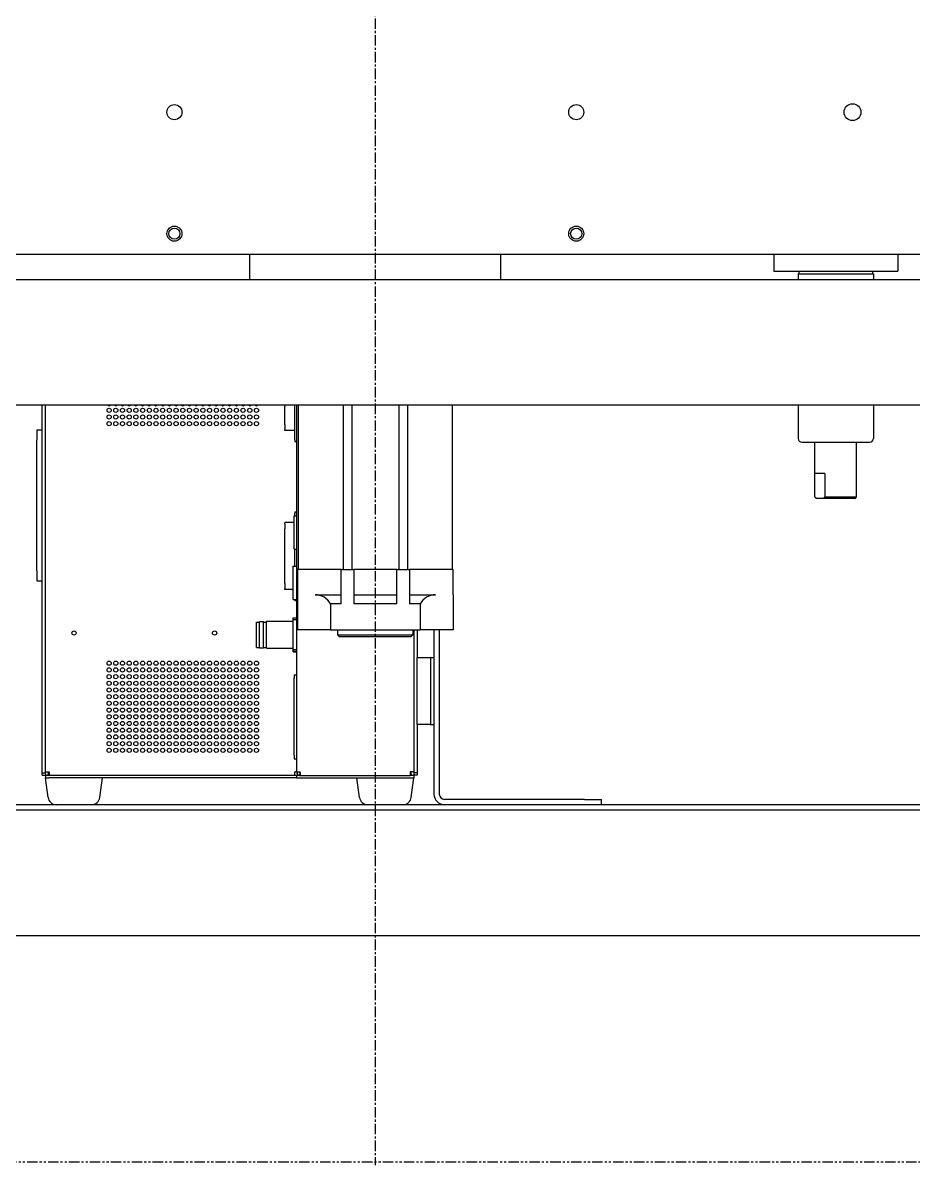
# Model space of a CAD drawing. Header units: millimetres. Extents: x 0 to 7722, y 0 to 5460.
# Drawn here: x 1302 to 1834, y 533 to 1215 of the extents above; entities that cross this region are included whole.
import ezdxf

# ---------------------------------------------------------------- set-up
doc = ezdxf.new("R2010")
doc.units = ezdxf.units.MM
doc.header["$LTSCALE"] = 5
doc.linetypes.add('CENTER', pattern=[2, 1.25, -0.25, 0.25, -0.25])
doc.linetypes.add('PHANTOM', pattern=[2.5, 1.25, -0.25, 0.25, -0.25, 0.25, -0.25])
doc.layers.get('0').update_dxf_attribs({"linetype": 'CONTINUOUS'})
doc.layers.add('1', color=1, linetype='CENTER')
doc.layers.add('3', color=3, linetype='PHANTOM')

msp = doc.modelspace()

# ---------------------------------------------------------------- linework, layer by layer
for p, q in [((1885.931, 1076.589), (1139.931, 1076.589)), ((1437.931, 1061.589), (1437.931, 1076.589)), ((1587.931, 1061.589), (1587.931, 1076.589)), ((1750.931, 1076.589), (1750.931, 1066.589)), ((1824.931, 1076.589), (1824.931, 1066.589)), ((1750.931, 1066.589), (1824.931, 1066.589)), ((1765.431, 1065.089), (1810.431, 1065.089)), ((1765.431, 1065.089), (1765.431, 1061.589)), ((1765.931, 1066.589), (1765.931, 1065.089)), ((1809.931, 1066.589), (1809.931, 1065.089)), ((1810.431, 1065.089), (1810.431, 1061.589)), ((2085.431, 1061.589), (1105.431, 1061.589)), ((2095.431, 986.589), (1095.431, 986.589)), ((1313.931, 767.194), (1313.931, 986.589)), ((1315.931, 767.194), (1315.931, 986.589)), ((1458.931, 986.589), (1458.931, 985.774)), ((1458.931, 975.173), (1458.931, 985.774)), ((1464.931, 965.974), (1464.931, 986.589)), ((1465.931, 986.589), (1465.931, 767.794)), ((1466.931, 986.589), (1466.931, 888.489)), ((1493.731, 986.589), (1493.731, 888.489)), ((1498.931, 986.589), (1498.931, 888.489)), ((1526.931, 986.589), (1526.931, 888.489)), ((1532.131, 986.589), (1532.131, 888.489)), ((1558.931, 986.589), (1558.931, 888.489)), ((1765.431, 986.589), (1765.431, 966.839)), ((1810.431, 986.589), (1810.431, 966.839)), ((1310.681, 971.844), (1313.931, 971.844)), ((1310.681, 971.844), (1310.681, 965.844)), ((1458.931, 975.173), (1458.931, 972.219)), ((1458.931, 971.619), (1458.931, 972.219)), ((1458.931, 971.619), (1458.931, 971.574)), ((1464.431, 971.574), (1458.931, 971.574)), ((1310.681, 887.844), (1310.681, 965.844)), ((1464.931, 965.974), (1464.931, 964.974)), ((1464.931, 964.974), (1465.931, 964.974)), ((1767.681, 964.589), (1808.181, 964.589)), ((1775.431, 945.889), (1775.431, 964.589)), ((1800.431, 945.889), (1800.431, 964.589)), ((1781.324, 945.889), (1775.431, 945.889)), ((1775.542, 931.889), (1775.542, 945.889)), ((1781.324, 945.889), (1781.324, 931.889)), ((1800.32, 931.889), (1800.32, 945.889)), ((1800.431, 945.889), (1800.32, 945.889)), ((1776.431, 930.889), (1776.324, 930.996)), ((1776.433, 930.889), (1776.431, 930.889)), ((1780.432, 930.889), (1776.433, 930.889)), ((1799.431, 930.889), (1780.432, 930.889)), ((1781.324, 931.889), (1800.32, 931.889)), ((1799.431, 930.889), (1799.538, 930.996)), ((1464.931, 923.024), (1465.931, 923.024)), ((1464.931, 923.024), (1464.931, 922.024)), ((1464.931, 920.594), (1464.931, 922.024)), ((1458.931, 916.524), (1458.931, 916.478)), ((1464.431, 916.524), (1458.931, 916.524)), ((1458.931, 915.861), (1458.931, 916.478)), ((1458.931, 915.861), (1458.931, 912.906)), ((1464.431, 900.594), (1464.431, 920.594)), ((1464.431, 920.594), (1465.931, 920.594)), ((1458.931, 880.141), (1458.931, 912.906)), ((1464.431, 900.594), (1465.931, 900.594)), ((1464.931, 890.594), (1464.931, 900.594)), ((1310.681, 887.844), (1310.681, 881.844)), ((1463.931, 870.594), (1463.931, 890.594)), ((1463.931, 890.594), (1465.931, 890.594)), ((1466.431, 888.489), (1466.431, 873.489)), ((1476.931, 888.489), (1466.431, 888.489)), ((1492.581, 888.489), (1476.931, 888.489)), ((1492.581, 873.489), (1492.581, 888.489)), ((1492.581, 888.489), (1493.331, 888.489)), ((1493.731, 888.489), (1493.331, 888.489)), ((1493.731, 888.489), (1498.931, 888.489)), ((1499.331, 888.489), (1498.931, 888.489)), ((1499.331, 888.489), (1500.081, 888.489)), ((1500.081, 888.489), (1500.081, 873.489)), ((1525.781, 888.489), (1500.081, 888.489)), ((1525.781, 873.489), (1525.781, 888.489)), ((1525.781, 888.489), (1526.531, 888.489)), ((1526.931, 888.489), (1526.531, 888.489)), ((1526.931, 888.489), (1532.131, 888.489)), ((1532.531, 888.489), (1532.131, 888.489)), ((1532.531, 888.489), (1533.281, 888.489)), ((1533.281, 888.489), (1533.281, 873.489)), ((1548.931, 888.489), (1533.281, 888.489)), ((1559.431, 888.489), (1548.931, 888.489)), ((1559.431, 873.489), (1559.431, 888.489)), ((1310.681, 881.844), (1313.931, 881.844)), ((1458.931, 880.141), (1458.931, 877.186)), ((1458.931, 876.569), (1458.931, 877.186)), ((1458.931, 876.569), (1458.931, 876.524)), ((1463.931, 876.524), (1458.931, 876.524)), ((1466.431, 873.489), (1466.431, 852.589)), ((1476.931, 873.489), (1492.581, 873.489)), ((1492.581, 867.989), (1492.581, 873.489)), ((1500.081, 873.489), (1500.081, 867.989)), ((1500.081, 873.489), (1525.781, 873.489)), ((1525.781, 867.989), (1525.781, 873.489)), ((1533.281, 873.489), (1533.281, 867.989)), ((1533.281, 873.489), (1548.931, 873.489)), ((1559.431, 873.489), (1559.431, 852.589)), ((1463.931, 870.594), (1465.931, 870.594)), ((1464.931, 870.594), (1464.931, 870.024)), ((1464.931, 870.024), (1465.931, 870.024)), ((1492.581, 867.989), (1486.164, 867.989)), ((1486.164, 867.989), (1486.164, 852.589)), ((1525.781, 867.989), (1500.081, 867.989)), ((1539.698, 867.989), (1533.281, 867.989)), ((1539.698, 867.989), (1539.698, 852.589)), ((1463.931, 859.721), (1465.931, 859.721)), ((1463.931, 858.735), (1463.931, 859.721)), ((1441.931, 841.994), (1441.931, 857.194)), ((1441.931, 857.194), (1443.681, 857.194)), ((1443.681, 841.694), (1443.681, 857.494)), ((1443.681, 857.494), (1446.181, 857.494)), ((1446.181, 841.694), (1446.181, 857.494)), ((1446.181, 857.194), (1447.931, 857.194)), ((1447.931, 841.494), (1447.931, 857.694)), ((1447.931, 857.694), (1463.931, 857.694)), ((1463.931, 858.735), (1465.931, 858.735)), ((1463.931, 840.737), (1463.931, 858.735)), ((1486.164, 852.589), (1466.431, 852.589)), ((1486.164, 852.589), (1539.698, 852.589)), ((1490.431, 852.589), (1490.431, 849.589)), ((1535.431, 852.589), (1535.431, 849.589)), ((1535.931, 852.589), (1535.931, 767.194)), ((1537.931, 852.589), (1537.931, 836.094)), ((1559.431, 852.589), (1539.698, 852.589)), ((1547.931, 852.589), (1547.931, 754.494)), ((1551.131, 852.589), (1551.131, 754.494)), ((1490.431, 849.589), (1535.431, 849.589)), ((1491.431, 848.589), (1490.431, 849.589)), ((1491.431, 848.589), (1534.431, 848.589)), ((1534.431, 848.589), (1535.431, 849.589)), ((1441.931, 841.994), (1443.681, 841.994)), ((1443.681, 841.694), (1446.181, 841.694)), ((1446.181, 841.994), (1447.931, 841.994)), ((1447.931, 841.494), (1463.931, 841.494)), ((1463.931, 840.737), (1465.931, 840.737)), ((1463.931, 839.723), (1463.931, 840.737)), ((1463.931, 839.723), (1465.931, 839.723)), ((1463.931, 839.467), (1463.931, 839.723)), ((1463.931, 839.467), (1465.931, 839.467)), ((1537.931, 796.094), (1537.931, 836.094)), ((1537.931, 836.094), (1538.693, 836.094)), ((1538.693, 836.094), (1545.755, 836.094)), ((1545.931, 836.094), (1545.755, 836.094)), ((1545.931, 836.094), (1547.931, 836.094)), ((1545.931, 836.094), (1545.931, 831.094)), ((1464.431, 825.594), (1465.931, 825.594)), ((1464.431, 825.594), (1464.431, 823.594)), ((1545.931, 831.094), (1545.931, 801.094)), ((1547.931, 831.094), (1547.931, 801.094)), ((1464.431, 777.594), (1464.431, 823.594)), ((1545.931, 801.094), (1545.931, 796.094)), ((1537.931, 796.094), (1537.931, 767.194)), ((1538.693, 796.094), (1537.931, 796.094)), ((1545.755, 796.094), (1538.693, 796.094)), ((1545.755, 796.094), (1545.931, 796.094)), ((1545.931, 796.094), (1547.931, 796.094)), ((1464.431, 777.594), (1464.431, 775.594)), ((1464.431, 775.594), (1465.931, 775.594)), ((1313.931, 767.194), (1315.931, 767.194)), ((1313.931, 765.694), (1313.931, 767.194)), ((1313.931, 765.694), (1315.931, 765.694)), ((1315.931, 767.794), (1318.031, 767.794)), ((1315.931, 766.594), (1315.931, 767.194)), ((1315.931, 766.594), (1315.931, 765.594)), ((1317.931, 765.594), (1315.931, 765.594)), ((1315.931, 765.594), (1315.931, 764.094)), ((1315.931, 764.094), (1317.931, 764.094)), ((1317.431, 752.455), (1315.931, 764.094)), ((1317.431, 767.794), (1317.431, 765.594)), ((1317.442, 766.294), (1317.431, 766.294)), ((1318.031, 766.294), (1317.442, 766.294)), ((1465.931, 765.594), (1317.931, 765.594)), ((1465.931, 764.094), (1317.931, 764.094)), ((1318.131, 767.794), (1318.031, 767.794)), ((1318.031, 766.294), (1318.131, 766.294)), ((1318.131, 767.794), (1318.131, 767.694)), ((1318.131, 767.694), (1318.131, 765.594)), ((1348.431, 752.455), (1349.931, 764.094)), ((1464.931, 767.794), (1464.931, 767.694)), ((1464.931, 767.794), (1465.331, 767.794)), ((1464.931, 765.594), (1464.931, 767.694)), ((1465.931, 767.794), (1465.331, 767.794)), ((1465.931, 767.794), (1465.931, 767.694)), ((1465.931, 767.794), (1468.031, 767.794)), ((1467.931, 765.594), (1465.931, 765.594)), ((1465.931, 765.594), (1465.931, 764.094)), ((1465.931, 764.094), (1467.931, 764.094)), ((1467.431, 767.794), (1467.431, 767.694)), ((1467.915, 767.105), (1467.626, 765.633)), ((1467.931, 765.594), (1533.931, 765.594)), ((1467.931, 764.094), (1533.931, 764.094)), ((1468.131, 767.794), (1468.031, 767.794)), ((1468.031, 767.094), (1468.131, 767.094)), ((1468.031, 767.094), (1468.031, 766.752)), ((1468.031, 766.752), (1468.031, 765.594)), ((1468.131, 767.794), (1468.131, 767.694)), ((1468.131, 765.633), (1468.131, 767.694)), ((1503.431, 752.455), (1501.931, 764.094)), ((1533.831, 767.794), (1533.731, 767.794)), ((1533.731, 767.794), (1533.731, 767.694)), ((1533.731, 767.694), (1533.731, 765.594)), ((1533.731, 766.294), (1533.831, 766.294)), ((1535.931, 767.794), (1533.831, 767.794)), ((1534.42, 766.294), (1533.831, 766.294)), ((1535.931, 765.594), (1533.931, 765.594)), ((1533.931, 764.094), (1535.931, 764.094)), ((1534.42, 766.294), (1534.431, 766.294)), ((1534.431, 765.594), (1534.431, 767.794)), ((1534.431, 752.455), (1535.931, 764.094)), ((1535.931, 767.194), (1535.931, 766.594)), ((1537.931, 767.194), (1535.931, 767.194)), ((1535.931, 766.594), (1535.931, 765.594)), ((1537.931, 765.694), (1535.931, 765.694)), ((1535.931, 765.594), (1535.931, 764.094)), ((1537.931, 767.194), (1537.931, 765.694)), ((1637.931, 751.294), (1554.331, 751.294)), ((1637.931, 751.294), (1647.931, 751.294)), ((1647.931, 748.094), (1647.931, 751.294)), ((2095.431, 744.894), (1095.431, 744.894)), ((2090.431, 748.094), (1100.431, 748.094)), ((2085.431, 669.894), (1105.431, 669.894))]:
    msp.add_line(p, q)
for centre, radius in [((1797.931, 1161.589), 5), ((1392.931, 1161.589), 4.5), ((1632.931, 1161.589), 4.5), ((1392.931, 1089.089), 4.5), ((1392.931, 1089.089), 3.324), ((1632.931, 1089.089), 4.5), ((1632.931, 1089.089), 3.324), ((1353.931, 983.594), 1.25), ((1357.931, 983.594), 1.25), ((1361.931, 983.594), 1.25), ((1365.931, 983.594), 1.25), ((1369.931, 983.594), 1.25), ((1373.931, 983.594), 1.25), ((1377.931, 983.594), 1.25), ((1381.931, 983.594), 1.25), ((1385.931, 983.594), 1.25), ((1389.931, 983.594), 1.25), ((1393.931, 983.594), 1.25), ((1397.931, 983.594), 1.25), ((1401.931, 983.594), 1.25), ((1405.931, 983.594), 1.25), ((1409.931, 983.594), 1.25), ((1413.931, 983.594), 1.25), ((1417.931, 983.594), 1.25), ((1421.931, 983.594), 1.25), ((1425.931, 983.594), 1.25), ((1429.931, 983.594), 1.25), ((1433.931, 983.594), 1.25), ((1437.931, 983.594), 1.25), ((1441.931, 983.594), 1.25), ((1353.931, 979.594), 1.25), ((1353.931, 975.594), 1.25), ((1357.931, 979.594), 1.25), ((1357.931, 975.594), 1.25), ((1361.931, 979.594), 1.25), ((1361.931, 975.594), 1.25), ((1365.931, 979.594), 1.25), ((1365.931, 975.594), 1.25), ((1369.931, 979.594), 1.25), ((1369.931, 975.594), 1.25), ((1373.931, 979.594), 1.25), ((1373.931, 975.594), 1.25), ((1377.931, 979.594), 1.25), ((1377.931, 975.594), 1.25), ((1381.931, 979.594), 1.25), ((1381.931, 975.594), 1.25), ((1385.931, 979.594), 1.25), ((1385.931, 975.594), 1.25), ((1389.931, 979.594), 1.25), ((1389.931, 975.594), 1.25), ((1393.931, 979.594), 1.25), ((1393.931, 975.594), 1.25), ((1397.931, 979.594), 1.25), ((1397.931, 975.594), 1.25), ((1401.931, 979.594), 1.25), ((1401.931, 975.594), 1.25), ((1405.931, 979.594), 1.25), ((1405.931, 975.594), 1.25), ((1409.931, 979.594), 1.25), ((1409.931, 975.594), 1.25), ((1413.931, 979.594), 1.25), ((1413.931, 975.594), 1.25), ((1417.931, 979.594), 1.25), ((1417.931, 975.594), 1.25), ((1421.931, 979.594), 1.25), ((1421.931, 975.594), 1.25), ((1425.931, 979.594), 1.25), ((1425.931, 975.594), 1.25), ((1429.931, 979.594), 1.25), ((1429.931, 975.594), 1.25), ((1433.931, 979.594), 1.25), ((1433.931, 975.594), 1.25), ((1437.931, 979.594), 1.25), ((1437.931, 975.594), 1.25), ((1441.931, 979.594), 1.25), ((1441.931, 975.594), 1.25), ((1332.931, 850.594), 1.25), ((1416.931, 850.594), 1.25), ((1353.931, 832.594), 1.25), ((1357.931, 832.594), 1.25), ((1361.931, 832.594), 1.25), ((1365.931, 832.594), 1.25), ((1369.931, 832.594), 1.25), ((1373.931, 832.594), 1.25), ((1377.931, 832.594), 1.25), ((1381.931, 832.594), 1.25), ((1385.931, 832.594), 1.25), ((1389.931, 832.594), 1.25), ((1393.931, 832.594), 1.25), ((1397.931, 832.594), 1.25), ((1401.931, 832.594), 1.25), ((1405.931, 832.594), 1.25), ((1409.931, 832.594), 1.25), ((1413.931, 832.594), 1.25), ((1417.931, 832.594), 1.25), ((1421.931, 832.594), 1.25), ((1425.931, 832.594), 1.25), ((1429.931, 832.594), 1.25), ((1433.931, 832.594), 1.25), ((1437.931, 832.594), 1.25), ((1441.931, 832.594), 1.25), ((1353.931, 828.594), 1.25), ((1353.931, 824.594), 1.25), ((1357.931, 828.594), 1.25), ((1357.931, 824.594), 1.25), ((1361.931, 828.594), 1.25), ((1361.931, 824.594), 1.25), ((1365.931, 828.594), 1.25), ((1365.931, 824.594), 1.25), ((1369.931, 828.594), 1.25), ((1369.931, 824.594), 1.25), ((1373.931, 828.594), 1.25), ((1373.931, 824.594), 1.25), ((1377.931, 828.594), 1.25), ((1377.931, 824.594), 1.25), ((1381.931, 828.594), 1.25), ((1381.931, 824.594), 1.25), ((1385.931, 828.594), 1.25), ((1385.931, 824.594), 1.25), ((1389.931, 828.594), 1.25), ((1389.931, 824.594), 1.25), ((1393.931, 828.594), 1.25), ((1393.931, 824.594), 1.25), ((1397.931, 828.594), 1.25), ((1397.931, 824.594), 1.25), ((1401.931, 828.594), 1.25), ((1401.931, 824.594), 1.25), ((1405.931, 828.594), 1.25), ((1405.931, 824.594), 1.25), ((1409.931, 828.594), 1.25), ((1409.931, 824.594), 1.25), ((1413.931, 828.594), 1.25), ((1413.931, 824.594), 1.25), ((1417.931, 828.594), 1.25), ((1417.931, 824.594), 1.25), ((1421.931, 828.594), 1.25), ((1421.931, 824.594), 1.25), ((1425.931, 828.594), 1.25), ((1425.931, 824.594), 1.25), ((1429.931, 828.594), 1.25), ((1429.931, 824.594), 1.25), ((1433.931, 828.594), 1.25), ((1433.931, 824.594), 1.25), ((1437.931, 828.594), 1.25), ((1437.931, 824.594), 1.25), ((1441.931, 828.594), 1.25), ((1441.931, 824.594), 1.25), ((1353.931, 820.594), 1.25), ((1357.931, 820.594), 1.25), ((1361.931, 820.594), 1.25), ((1365.931, 820.594), 1.25), ((1369.931, 820.594), 1.25), ((1373.931, 820.594), 1.25), ((1377.931, 820.594), 1.25), ((1381.931, 820.594), 1.25), ((1385.931, 820.594), 1.25), ((1389.931, 820.594), 1.25), ((1393.931, 820.594), 1.25), ((1397.931, 820.594), 1.25), ((1401.931, 820.594), 1.25), ((1405.931, 820.594), 1.25), ((1409.931, 820.594), 1.25), ((1413.931, 820.594), 1.25), ((1417.931, 820.594), 1.25), ((1421.931, 820.594), 1.25), ((1425.931, 820.594), 1.25), ((1429.931, 820.594), 1.25), ((1433.931, 820.594), 1.25), ((1437.931, 820.594), 1.25), ((1441.931, 820.594), 1.25), ((1353.931, 816.594), 1.25), ((1353.931, 812.594), 1.25), ((1357.931, 816.594), 1.25), ((1357.931, 812.594), 1.25), ((1361.931, 816.594), 1.25), ((1361.931, 812.594), 1.25), ((1365.931, 816.594), 1.25), ((1365.931, 812.594), 1.25), ((1369.931, 816.594), 1.25), ((1369.931, 812.594), 1.25), ((1373.931, 816.594), 1.25), ((1373.931, 812.594), 1.25), ((1377.931, 816.594), 1.25), ((1377.931, 812.594), 1.25), ((1381.931, 816.594), 1.25), ((1381.931, 812.594), 1.25), ((1385.931, 816.594), 1.25), ((1385.931, 812.594), 1.25), ((1389.931, 816.594), 1.25), ((1389.931, 812.594), 1.25), ((1393.931, 816.594), 1.25), ((1393.931, 812.594), 1.25), ((1397.931, 816.594), 1.25), ((1397.931, 812.594), 1.25), ((1401.931, 816.594), 1.25), ((1401.931, 812.594), 1.25), ((1405.931, 816.594), 1.25), ((1405.931, 812.594), 1.25), ((1409.931, 816.594), 1.25), ((1409.931, 812.594), 1.25), ((1413.931, 816.594), 1.25), ((1413.931, 812.594), 1.25), ((1417.931, 816.594), 1.25), ((1417.931, 812.594), 1.25), ((1421.931, 816.594), 1.25), ((1421.931, 812.594), 1.25), ((1425.931, 816.594), 1.25), ((1425.931, 812.594), 1.25), ((1429.931, 816.594), 1.25), ((1429.931, 812.594), 1.25), ((1433.931, 816.594), 1.25), ((1433.931, 812.594), 1.25), ((1437.931, 816.594), 1.25), ((1437.931, 812.594), 1.25), ((1441.931, 816.594), 1.25), ((1441.931, 812.594), 1.25), ((1353.931, 808.594), 1.25), ((1353.931, 804.594), 1.25), ((1357.931, 808.594), 1.25), ((1357.931, 804.594), 1.25), ((1361.931, 808.594), 1.25), ((1361.931, 804.594), 1.25), ((1365.931, 808.594), 1.25), ((1365.931, 804.594), 1.25), ((1369.931, 808.594), 1.25), ((1369.931, 804.594), 1.25), ((1373.931, 808.594), 1.25), ((1373.931, 804.594), 1.25), ((1377.931, 808.594), 1.25), ((1377.931, 804.594), 1.25), ((1381.931, 808.594), 1.25), ((1381.931, 804.594), 1.25), ((1385.931, 808.594), 1.25), ((1385.931, 804.594), 1.25), ((1389.931, 808.594), 1.25), ((1389.931, 804.594), 1.25), ((1393.931, 808.594), 1.25), ((1393.931, 804.594), 1.25), ((1397.931, 808.594), 1.25), ((1397.931, 804.594), 1.25), ((1401.931, 808.594), 1.25), ((1401.931, 804.594), 1.25), ((1405.931, 808.594), 1.25), ((1405.931, 804.594), 1.25), ((1409.931, 808.594), 1.25), ((1409.931, 804.594), 1.25), ((1413.931, 808.594), 1.25), ((1413.931, 804.594), 1.25), ((1417.931, 808.594), 1.25), ((1417.931, 804.594), 1.25), ((1421.931, 808.594), 1.25), ((1421.931, 804.594), 1.25), ((1425.931, 808.594), 1.25), ((1425.931, 804.594), 1.25), ((1429.931, 808.594), 1.25), ((1429.931, 804.594), 1.25), ((1433.931, 808.594), 1.25), ((1433.931, 804.594), 1.25), ((1437.931, 808.594), 1.25), ((1437.931, 804.594), 1.25), ((1441.931, 808.594), 1.25), ((1441.931, 804.594), 1.25), ((1353.931, 800.594), 1.25), ((1357.931, 800.594), 1.25), ((1361.931, 800.594), 1.25), ((1365.931, 800.594), 1.25), ((1369.931, 800.594), 1.25), ((1373.931, 800.594), 1.25), ((1377.931, 800.594), 1.25), ((1381.931, 800.594), 1.25), ((1385.931, 800.594), 1.25), ((1389.931, 800.594), 1.25), ((1393.931, 800.594), 1.25), ((1397.931, 800.594), 1.25), ((1401.931, 800.594), 1.25), ((1405.931, 800.594), 1.25), ((1409.931, 800.594), 1.25), ((1413.931, 800.594), 1.25), ((1417.931, 800.594), 1.25), ((1421.931, 800.594), 1.25), ((1425.931, 800.594), 1.25), ((1429.931, 800.594), 1.25), ((1433.931, 800.594), 1.25), ((1437.931, 800.594), 1.25), ((1441.931, 800.594), 1.25), ((1353.931, 796.594), 1.25), ((1353.931, 792.594), 1.25), ((1357.931, 796.594), 1.25), ((1357.931, 792.594), 1.25), ((1361.931, 796.594), 1.25), ((1361.931, 792.594), 1.25), ((1365.931, 796.594), 1.25), ((1365.931, 792.594), 1.25), ((1369.931, 796.594), 1.25), ((1369.931, 792.594), 1.25), ((1373.931, 796.594), 1.25), ((1373.931, 792.594), 1.25), ((1377.931, 796.594), 1.25), ((1377.931, 792.594), 1.25), ((1381.931, 796.594), 1.25), ((1381.931, 792.594), 1.25), ((1385.931, 796.594), 1.25), ((1385.931, 792.594), 1.25), ((1389.931, 796.594), 1.25), ((1389.931, 792.594), 1.25), ((1393.931, 796.594), 1.25), ((1393.931, 792.594), 1.25), ((1397.931, 796.594), 1.25), ((1397.931, 792.594), 1.25), ((1401.931, 796.594), 1.25), ((1401.931, 792.594), 1.25), ((1405.931, 796.594), 1.25), ((1405.931, 792.594), 1.25), ((1409.931, 796.594), 1.25), ((1409.931, 792.594), 1.25), ((1413.931, 796.594), 1.25), ((1413.931, 792.594), 1.25), ((1417.931, 796.594), 1.25), ((1417.931, 792.594), 1.25), ((1421.931, 796.594), 1.25), ((1421.931, 792.594), 1.25), ((1425.931, 796.594), 1.25), ((1425.931, 792.594), 1.25), ((1429.931, 796.594), 1.25), ((1429.931, 792.594), 1.25), ((1433.931, 796.594), 1.25), ((1433.931, 792.594), 1.25), ((1437.931, 796.594), 1.25), ((1437.931, 792.594), 1.25), ((1441.931, 796.594), 1.25), ((1441.931, 792.594), 1.25), ((1353.931, 788.594), 1.25), ((1353.931, 784.594), 1.25), ((1357.931, 788.594), 1.25), ((1357.931, 784.594), 1.25), ((1361.931, 788.594), 1.25), ((1361.931, 784.594), 1.25), ((1365.931, 788.594), 1.25), ((1365.931, 784.594), 1.25), ((1369.931, 788.594), 1.25), ((1369.931, 784.594), 1.25), ((1373.931, 788.594), 1.25), ((1373.931, 784.594), 1.25), ((1377.931, 788.594), 1.25), ((1377.931, 784.594), 1.25), ((1381.931, 788.594), 1.25), ((1381.931, 784.594), 1.25), ((1385.931, 788.594), 1.25), ((1385.931, 784.594), 1.25), ((1389.931, 788.594), 1.25), ((1389.931, 784.594), 1.25), ((1393.931, 788.594), 1.25), ((1393.931, 784.594), 1.25), ((1397.931, 788.594), 1.25), ((1397.931, 784.594), 1.25), ((1401.931, 788.594), 1.25), ((1401.931, 784.594), 1.25), ((1405.931, 788.594), 1.25), ((1405.931, 784.594), 1.25), ((1409.931, 788.594), 1.25), ((1409.931, 784.594), 1.25), ((1413.931, 788.594), 1.25), ((1413.931, 784.594), 1.25), ((1417.931, 788.594), 1.25), ((1417.931, 784.594), 1.25), ((1421.931, 788.594), 1.25), ((1421.931, 784.594), 1.25), ((1425.931, 788.594), 1.25), ((1425.931, 784.594), 1.25), ((1429.931, 788.594), 1.25), ((1429.931, 784.594), 1.25), ((1433.931, 788.594), 1.25), ((1433.931, 784.594), 1.25), ((1437.931, 788.594), 1.25), ((1437.931, 784.594), 1.25), ((1441.931, 788.594), 1.25), ((1441.931, 784.594), 1.25), ((1353.931, 780.594), 1.25), ((1357.931, 780.594), 1.25), ((1361.931, 780.594), 1.25), ((1365.931, 780.594), 1.25), ((1369.931, 780.594), 1.25), ((1373.931, 780.594), 1.25), ((1377.931, 780.594), 1.25), ((1381.931, 780.594), 1.25), ((1385.931, 780.594), 1.25), ((1389.931, 780.594), 1.25), ((1393.931, 780.594), 1.25), ((1397.931, 780.594), 1.25), ((1401.931, 780.594), 1.25), ((1405.931, 780.594), 1.25), ((1409.931, 780.594), 1.25), ((1413.931, 780.594), 1.25), ((1417.931, 780.594), 1.25), ((1421.931, 780.594), 1.25), ((1425.931, 780.594), 1.25), ((1429.931, 780.594), 1.25), ((1433.931, 780.594), 1.25), ((1437.931, 780.594), 1.25), ((1441.931, 780.594), 1.25)]:
    msp.add_circle(centre, radius)
for centre, radius, start, end in [((1353.931, 987.594), 1.25, 233.51379, 306.48621), ((1357.931, 987.594), 1.25, 233.51379, 306.48621), ((1361.931, 987.594), 1.25, 233.51379, 306.48621), ((1365.931, 987.594), 1.25, 233.51379, 306.48621), ((1369.931, 987.594), 1.25, 233.51379, 306.48621), ((1373.931, 987.594), 1.25, 233.51379, 306.48621), ((1377.931, 987.594), 1.25, 233.51379, 306.48621), ((1381.931, 987.594), 1.25, 233.51379, 306.48621), ((1385.931, 987.594), 1.25, 233.51379, 306.48621), ((1389.931, 987.594), 1.25, 233.51379, 306.48621), ((1393.931, 987.594), 1.25, 233.51379, 306.48621), ((1397.931, 987.594), 1.25, 233.51379, 306.48621), ((1401.931, 987.594), 1.25, 233.51379, 306.48621), ((1405.931, 987.594), 1.25, 233.51379, 306.48621), ((1409.931, 987.594), 1.25, 233.51379, 306.48621), ((1413.931, 987.594), 1.25, 233.51379, 306.48621), ((1417.931, 987.594), 1.25, 233.51379, 306.48621), ((1421.931, 987.594), 1.25, 233.51379, 306.48621), ((1425.931, 987.594), 1.25, 233.51379, 306.48621), ((1429.931, 987.594), 1.25, 233.51379, 306.48621), ((1433.931, 987.594), 1.25, 233.51379, 306.48621), ((1437.931, 987.594), 1.25, 233.51379, 306.48621), ((1441.931, 987.594), 1.25, 233.51379, 306.48621), ((1464.431, 971.074), 0.5, 0, 90), ((1767.681, 966.839), 2.25, 180, 270), ((1808.181, 966.839), 2.25, 270, 0), ((1476.931, 862.989), 10.5, 28.43689, 90), ((1548.931, 862.989), 10.5, 90, 151.56311), ((1318.031, 766.194), 0.6, 180, 270), ((1468.031, 767.694), 2.1, 180, 258.878858), ((1468.031, 767.694), 0.6, 180, 258.878858), ((1533.831, 766.194), 0.6, 270, 0), ((1322.39, 753.094), 5, 187.343573, 270), ((1343.472, 753.094), 5, 270, 352.656427), ((1508.39, 753.094), 5, 187.343573, 270), ((1529.472, 753.094), 5, 270, 352.656427), ((1554.331, 754.494), 6.4, 180, 270), ((1554.331, 754.494), 3.2, 180, 270)]:
    msp.add_arc(centre, radius, start, end)
for points, weights in [([(1776.433, 930.889), (1776.006, 931.297), (1775.542, 931.889)], [1, 1.00382048553, 1]), ([(1781.324, 931.889), (1780.859, 931.297), (1780.432, 930.889)], [1, 1.00382048553, 1]), ([(1799.538, 930.996), (1799.915, 931.372), (1800.32, 931.889)], [1.00084852833, 1.00333436787, 1])]:
    msp.add_rational_spline(points, weights, degree=2)
for points in [[(1317.442, 766.294), (1317.435, 766.355), (1317.431, 766.416), (1317.431, 766.476)], [(1467.915, 767.105), (1467.953, 767.097), (1467.992, 767.094), (1468.031, 767.094)], [(1534.431, 766.476), (1534.431, 766.416), (1534.427, 766.355), (1534.42, 766.294)]]:
    msp.add_open_spline(points, degree=3)
for points, knots in [([(1467.626, 765.633), (1467.693, 765.62), (1467.76, 765.61), (1467.895, 765.597), (1467.963, 765.594), (1468.031, 765.594)], [0, 0, 0, 0, 0.022391483, 0.022391483, 0.044782965, 0.044782965, 0.044782965, 0.044782965]), ([(1468.131, 765.633), (1468.162, 765.62), (1468.192, 765.61), (1468.253, 765.597), (1468.283, 765.594), (1468.314, 765.594)], [-0.044782965, -0.044782965, -0.044782965, -0.044782965, -0.022391483, -0.022391483, 0, 0, 0, 0])]:
    msp.add_open_spline(points, degree=3, knots=knots)
at = {"layer": '1'}
msp.add_line((1512.931, 1237.589), (1512.931, 532.894), dxfattribs=at)
at = {"layer": '3'}
msp.add_line((817.431, 534.894), (2373.431, 534.894), dxfattribs=at)

doc.saveas('drawing.dxf')
